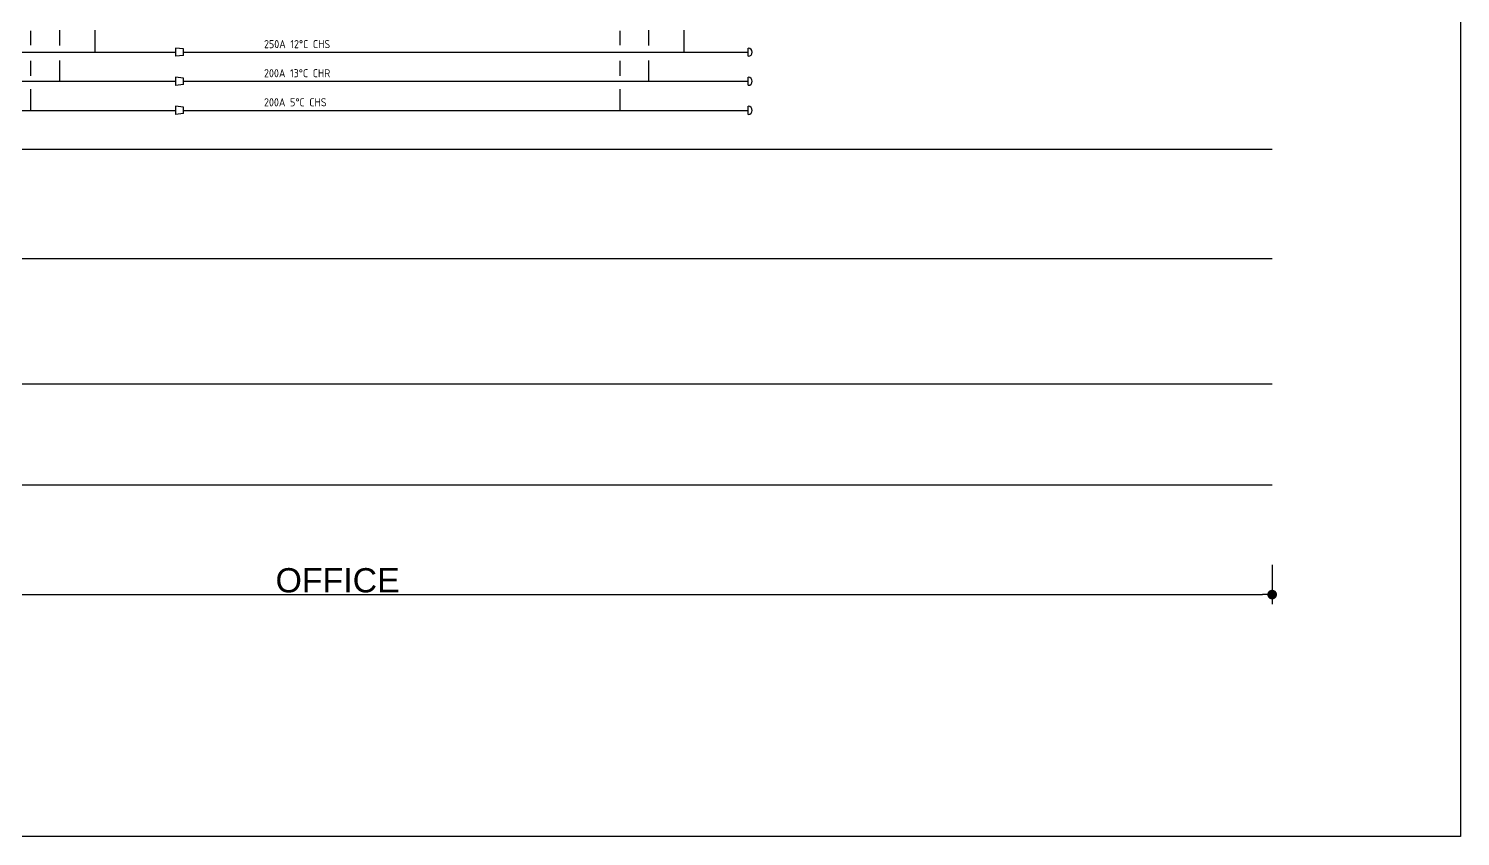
# Model space of a CAD drawing. Extents: x 41012 to 42076, y 83851 to 85507.
# Drawn here: x 41633.3 to 42076.3, y 83850.7 to 84100.7 of the extents above; entities that cross this region are included whole.
import ezdxf

# ---------------------------------------------------------------- set-up
doc = ezdxf.new("R2010")
doc.units = 0
doc.header["$LTSCALE"] = 10
for name, color, linetype in [('DETL-TXT', 4, 'Continuous'), ('M-CR ZONE', 1, 'Continuous'), ('M-PIPE-CHWR13', 94, 'Continuous'), ('M-PIPE-CHWS12', 130, 'Continuous'), ('M-PIPE-CHWS5', 160, 'Continuous'), ('M-PIPE-FITTING', 2, 'Continuous'), ('txt', 2, 'Continuous')]:
    doc.layers.add(name, color=color, linetype=linetype)
doc.styles.add('AA-TXT', font='isocp.shx', dxfattribs={"bigfont": 'chineset.shx'})
doc.dimstyles.new('10-dim', dxfattribs={"dimscale": 10, "dimtxt": 0.25, "dimasz": 0.1, "dimexe": 0.1, "dimexo": 0.1, "dimgap": 0.05, "dimtad": 1, "dimdec": 0, "dimlfac": 100, "dimdsep": 46, "dimtxsty": 'AA-TXT', "dimblk": 'DOT', "dimcen": 2, "dimclrd": 256, "dimclre": 256, "dimclrt": 256, "dimazin": 0, "dimtfac": 1, "dimtdec": 0, "dimtix": 1, "dimtmove": 2, "dimatfit": 3, "dimldrblk": 'CIR', "dimfxl": 1, "dimtvp": 1, "dimtolj": 1, "dimtzin": 0, "dimarcsym": 0})

# ---------------------------------------------------------------- blocks, each defined once
blk = doc.blocks.new('_DOT')
at = {"color": 0, "linetype": 'ByBlock'}
blk.add_line((-0.5, 0), (-1, 0), dxfattribs=at)
at = {"color": 0, "linetype": 'ByBlock', "const_width": 0.5}
blk.add_lwpolyline([(-0.25, 0, 1), (0.25, 0, 1)], format="xyb", close=True, dxfattribs=at)
blk = doc.blocks.new('*D5')
at = {"layer": 'DEFPOINTS', "color": 0, "transparency": 16777216}
for p in [(41439.66, 83937.7), (42018.1, 83937.7), (42018.1, 83925.52)]:
    blk.add_point(p, dxfattribs=at)
at = {"layer": 'txt', "lineweight": -2, "transparency": 16777216}
for p, q in [((41439.66, 83934.7), (41439.66, 83922.52)), ((42018.1, 83934.7), (42018.1, 83922.52)), ((41442.66, 83925.52), (42015.1, 83925.52))]:
    blk.add_line(p, q, dxfattribs=at)
at = {"layer": 'txt', "lineweight": -2, "transparency": 16777216, "xscale": 3, "yscale": 3, "zscale": 3, "rotation": 180}
blk.add_blockref('_DOT', (41439.66, 83925.52), dxfattribs=at)
at = {"layer": 'txt', "lineweight": -2, "transparency": 16777216, "xscale": 3, "yscale": 3, "zscale": 3}
blk.add_blockref('_DOT', (42018.1, 83925.52), dxfattribs=at)
at = {"layer": 'txt', "transparency": 16777216, "insert": (41728.88, 83929.9), "char_height": 7.5, "attachment_point": 5, "style": 'AA-TXT'}
blk.add_mtext('\\A1;{\\fArial|b0|i0|c0|p34;OFFICE}', dxfattribs=at)
blk = doc.blocks.new('CIR')
at = {"color": 0}
blk.add_line((1, 0), (-1, 0), dxfattribs=at)
at = {"color": 3}
blk.add_circle((0, 0), 0.5, dxfattribs=at)

msp = doc.modelspace()

# ---------------------------------------------------------------- linework, layer by layer
at = {"layer": 'DEFPOINTS', "color": 1}
msp.add_lwpolyline([(41365.567, 84421.142), (42076.347, 84421.142), (42076.347, 83850.682), (41365.567, 83850.682)], close=True, dxfattribs=at)
at = {"layer": 'M-CR ZONE'}
for p, q in [((42018.102, 84063.304), (41439.662, 84063.304)), ((42018.102, 84029.394), (41439.662, 84029.394)), ((42018.102, 83990.653), (41439.662, 83990.653)), ((42018.102, 83959.342), (41439.662, 83959.342))]:
    msp.add_line(p, q, dxfattribs=at)
at = {"layer": 'M-PIPE-CHWR13'}
for p, q in [((41642.883, 84095.48), (41642.883, 84100.222)), ((41825.171, 84095.48), (41825.171, 84100.222)), ((41642.883, 84084.398), (41642.883, 84090.869)), ((41825.171, 84084.398), (41825.171, 84090.869)), ((41498.285, 84084.398), (41678.716, 84084.398)), ((41681.221, 84084.398), (41855.973, 84084.398))]:
    msp.add_line(p, q, dxfattribs=at)
at = {"layer": 'M-PIPE-CHWR13', "ltscale": 0.1}
msp.add_line((41855.973, 84083.148), (41855.973, 84085.648), dxfattribs=at)
msp.add_arc((41855.973, 84084.398), 1.25, 270, 90, dxfattribs=at)
at = {"layer": 'M-PIPE-CHWS12'}
for p, q in [((41653.883, 84093.398), (41653.883, 84100.248)), ((41836.171, 84093.398), (41836.171, 84100.248)), ((41500.785, 84093.398), (41678.716, 84093.398)), ((41681.221, 84093.398), (41855.973, 84093.398))]:
    msp.add_line(p, q, dxfattribs=at)
at = {"layer": 'M-PIPE-CHWS12', "ltscale": 0.1}
msp.add_line((41855.973, 84092.148), (41855.973, 84094.648), dxfattribs=at)
msp.add_arc((41855.973, 84093.398), 1.25, 270, 90, dxfattribs=at)
at = {"layer": 'M-PIPE-CHWS5'}
for p, q in [((41633.883, 84100.035), (41633.883, 84095.608)), ((41816.171, 84100.035), (41816.171, 84095.608)), ((41633.883, 84090.741), (41633.883, 84086.045)), ((41816.171, 84090.741), (41816.171, 84086.045)), ((41633.883, 84081.947), (41633.883, 84075.398)), ((41816.171, 84081.947), (41816.171, 84075.398)), ((41500.785, 84075.398), (41678.716, 84075.398)), ((41681.221, 84075.398), (41855.973, 84075.398))]:
    msp.add_line(p, q, dxfattribs=at)
at = {"layer": 'M-PIPE-CHWS5', "ltscale": 0.1}
msp.add_line((41855.973, 84074.148), (41855.973, 84076.648), dxfattribs=at)
msp.add_arc((41855.973, 84075.398), 1.25, 270, 90, dxfattribs=at)
at = {"layer": 'M-PIPE-FITTING', "ltscale": 0.1}
for p, q in [((41678.716, 84094.65), (41678.716, 84092.146)), ((41681.221, 84094.4), (41678.716, 84094.65)), ((41681.221, 84092.396), (41681.221, 84094.4)), ((41681.221, 84092.396), (41678.716, 84092.146)), ((41678.716, 84085.65), (41678.716, 84083.146)), ((41681.221, 84085.4), (41678.716, 84085.65)), ((41681.221, 84083.396), (41681.221, 84085.4)), ((41681.221, 84083.396), (41678.716, 84083.146)), ((41678.716, 84076.65), (41678.716, 84074.146)), ((41681.221, 84076.4), (41678.716, 84076.65)), ((41681.221, 84074.396), (41681.221, 84076.4)), ((41681.221, 84074.396), (41678.716, 84074.146))]:
    msp.add_line(p, q, dxfattribs=at)

# ---------------------------------------------------------------- texts
at = {"layer": 'DETL-TXT', "style": 'AA-TXT'}
for s, p in [('250A 12%%DC CHS', (41706.102, 84094.648)), ('200A 13%%DC CHR', (41706.102, 84085.648)), ('200A 5%%DC CHS', (41706.102, 84076.648))]:
    msp.add_text(s, height=2.5, dxfattribs=at).set_placement(p)

# ---------------------------------------------------------------- dimensions: what is measured, and where the dimension line sits
at = {"layer": 'txt'}
dim = msp.add_linear_dim(base=(42018.102, 83925.523), p1=(41439.662, 83937.699), p2=(42018.102, 83937.699), text='{\\fArial|b0|i0|c0|p34;OFFICE}', dimstyle='10-dim', override={"dimtxt": 0.75, "dimasz": 0.3, "dimexe": 0.3, "dimexo": 0.3}, dxfattribs=at)
dim.commit()
dim.dimension.update_dxf_attribs({"geometry": '*D5', "text_midpoint": (41728.882, 83929.903)})

doc.saveas('drawing.dxf')
